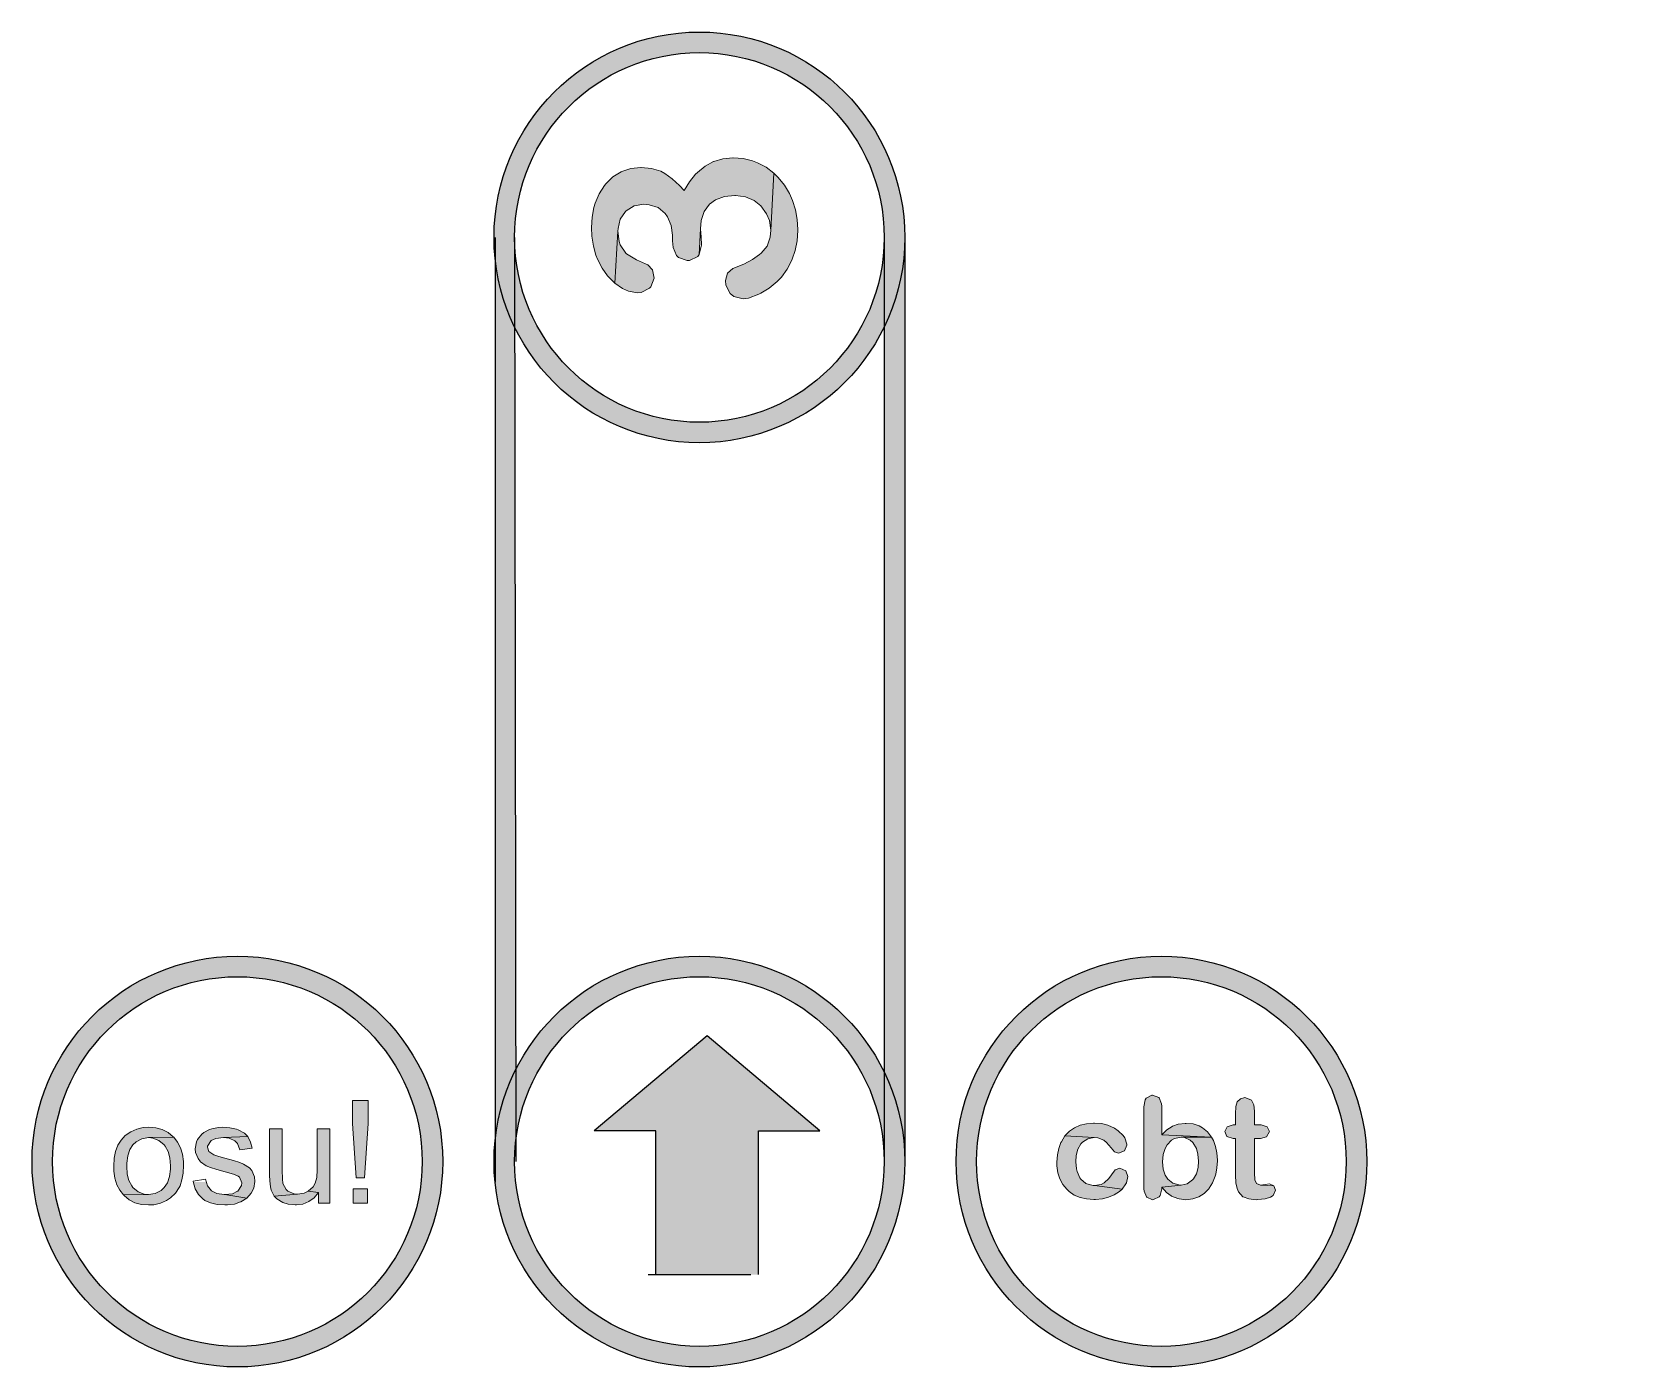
# Model space of a CAD drawing. Header units: inches. Extents: x 9.6 to 87.6, y 8.1 to 73.1.
import ezdxf

# ---------------------------------------------------------------- set-up
doc = ezdxf.new("R2010")
doc.units = ezdxf.units.IN
doc.header["$MEASUREMENT"] = 0

msp = doc.modelspace()

# ---------------------------------------------------------------- hatches: boundary and pattern name
h = msp.add_hatch(color=256)
h.dxf.hatch_style = 1
h.paths.add_polyline_path([(33.106, 63.063, -1), (51.106, 63.063, -1), (33.106, 63.063), (33.106, 58.704, 0.796563), (52.106, 63.063, 1), (32.106, 63.063, 0.113237), (33.106, 58.704)])
h = msp.add_hatch(color=256)
h.dxf.hatch_style = 1
h.paths.add_polyline_path([(41.145, 65.589), (40.787, 65.921), (40.425, 66.178), (40.224, 66.283), (39.781, 66.424), (39.277, 66.47), (39.257, 66.47), (38.774, 66.414), (38.326, 66.268), (38.301, 66.253), (37.898, 66.006), (37.546, 65.669), (37.48, 65.589), (37.223, 65.191), (37.032, 64.738), (36.967, 64.516), (36.886, 64.053), (36.856, 63.55), (36.876, 63.122), (36.947, 62.644), (37.067, 62.201), (37.143, 62), (37.364, 61.567), (37.626, 61.199), (37.984, 60.837), (38.14, 63.364), (38.145, 63.495), (38.25, 63.958), (38.522, 64.341), (38.935, 64.597), (39.398, 64.678), (39.66, 64.657), (40.098, 64.516), (40.435, 64.235), (40.551, 64.073), (40.737, 63.651), (40.797, 63.167), (40.797, 62.896), (40.828, 62.568), (40.994, 62.176), (41.084, 62.085), (41.517, 61.934), (41.623, 61.939), (42.026, 62.135), (42.101, 62.236), (42.162, 63.485), (42.197, 63.887), (42.343, 64.325), (42.605, 64.678), (42.897, 64.894), (43.324, 65.055), (43.853, 65.107), (44.346, 65.04), (44.769, 64.859), (45.096, 64.597), (45.373, 64.219), (45.514, 63.882), (45.58, 63.419), (45.736, 66.188), (45.353, 66.48), (44.935, 66.701), (44.699, 66.792), (44.231, 66.908), (43.757, 66.943), (43.742, 66.943), (43.254, 66.897), (42.783, 66.755), (42.383, 66.535), (42.006, 66.228), (41.92, 66.137), (41.623, 65.77), (41.361, 65.342)])
h.paths.add_polyline_path([(39.816, 61.486), (39.594, 61.728), (39.479, 61.778), (39.036, 61.979), (38.955, 62.02), (38.53, 62.286), (38.25, 62.694), (38.195, 62.86), (38.14, 63.364), (37.984, 60.837), (38.361, 60.58), (38.653, 60.449), (39.096, 60.364), (39.277, 60.384), (39.675, 60.595), (39.735, 60.661), (39.896, 61.083)])
h.paths.add_polyline_path([(46.868, 62.901), (46.898, 63.404), (46.898, 63.444), (46.868, 63.943), (46.783, 64.411), (46.647, 64.854), (46.491, 65.201), (46.244, 65.614), (45.947, 65.976), (45.736, 66.188), (45.58, 63.419), (45.549, 63.077), (45.403, 62.639), (45.122, 62.297), (45.041, 62.226), (44.699, 61.989), (44.266, 61.763), (43.742, 61.546), (43.475, 61.32), (43.37, 60.958), (43.39, 60.736), (43.601, 60.333), (43.777, 60.192), (44.231, 60.077), (44.497, 60.112), (44.996, 60.293), (45.106, 60.343), (45.504, 60.59), (45.887, 60.917), (46.098, 61.134), (46.375, 61.516), (46.612, 61.959), (46.627, 62), (46.778, 62.432)])
h = msp.add_hatch(color=256)
h.dxf.hatch_style = 1
h.paths.add_polyline_path([(33.111, 58.693, -0.088253), (32.156, 62.063), (32.156, 19.063, -0.090809), (33.156, 22.524)])
h.paths.add_polyline_path([(52.106, 63.063, -0.113237), (51.106, 58.704), (51.106, 22.422, -0.113237), (52.106, 18.063)])
h = msp.add_hatch(color=256)
h.dxf.hatch_style = 1
h.paths.add_polyline_path([(9.606, 18.063, 1), (29.606, 18.063, 1)])
h.paths.add_polyline_path([(28.606, 18.063, -1), (10.606, 18.063, -1)], flags=16)
h.paths.add_polyline_path([(54.606, 18.063, 1), (74.606, 18.063, 1)])
h.paths.add_polyline_path([(73.606, 18.063, -1), (55.606, 18.063, -1)], flags=16)
h.paths.add_polyline_path([(76.958, 14.676), (87.619, 14.676), (87.619, 22.298), (76.958, 22.298)], flags=9)
h = msp.add_hatch(color=256)
h.dxf.hatch_style = 1
h.paths.add_polyline_path([(52.106, 18.063, 0.113237), (51.106, 22.422), (51.106, 18.063, -1), (33.106, 18.063), (33.106, 22.422, 0.113237), (32.106, 18.063, 1)])
h.paths.add_polyline_path([(51.106, 22.422, 0.626789), (33.106, 22.422), (33.106, 18.063, -1), (51.106, 18.063)])
h = msp.add_hatch(color=256)
h.dxf.hatch_style = 1
h.paths.add_polyline_path([(44.977, 19.563), (47.977, 19.563), (42.477, 24.186), (36.977, 19.563), (39.977, 19.563), (39.977, 12.563), (44.977, 12.563)])
h = msp.add_hatch(color=256)
h.dxf.hatch_style = 1
h.paths.add_polyline_path([(60.541, 18.665), (60.682, 18.921), (60.763, 19.011), (61.023, 19.177), (61.339, 19.233), (59.91, 19.309), (59.735, 19.032), (59.713, 18.994), (59.607, 18.699), (59.538, 18.384), (59.517, 18.038), (59.521, 17.859), (59.568, 17.522), (59.662, 17.219), (59.744, 17.063), (60.853, 17.063), (60.682, 17.211), (60.635, 17.275), (60.498, 17.577), (60.464, 17.718), (60.434, 18.051), (60.456, 18.358)])
h.paths.add_polyline_path([(62.303, 16.439), (62.563, 16.609), (62.691, 16.724), (61.351, 16.899), (61.287, 16.899), (60.976, 16.976), (60.929, 16.997), (60.853, 17.063), (59.744, 17.063), (59.803, 16.95), (59.995, 16.712), (60.11, 16.601), (60.358, 16.434), (60.643, 16.315), (60.963, 16.242), (61.317, 16.217), (61.394, 16.217), (61.731, 16.251), (62.034, 16.323)])
h.paths.add_polyline_path([(62.866, 17.616), (62.589, 17.744), (62.35, 17.654), (62.17, 17.415), (62.047, 17.236), (61.867, 17.063), (62.911, 17.063), (62.977, 17.343)])
h.paths.add_polyline_path([(62.874, 16.976), (62.904, 17.036), (62.911, 17.063), (61.867, 17.063), (61.825, 17.023), (61.676, 16.95), (61.351, 16.899), (62.691, 16.724)])
h.paths.add_polyline_path([(62.746, 19.331), (62.507, 19.565), (62.316, 19.698), (62.004, 19.834), (61.996, 19.838), (61.688, 19.915), (61.351, 19.941), (61.3, 19.936), (60.955, 19.907), (60.643, 19.83), (60.366, 19.702), (60.131, 19.54), (59.91, 19.309), (61.339, 19.233), (61.518, 19.22), (61.804, 19.109), (61.936, 18.994), (62.153, 18.725), (62.324, 18.537), (62.512, 18.478), (62.516, 18.478), (62.81, 18.593), (62.93, 18.87), (62.93, 18.908), (62.823, 19.22)])
h.paths.add_polyline_path([(65.101, 19.109), (65.25, 19.186), (65.566, 19.25), (67.05, 19.254), (64.619, 19.373), (64.619, 20.768), (64.615, 20.875), (64.504, 21.161), (64.474, 21.191), (64.18, 21.293), (64.141, 21.293), (63.868, 21.152), (63.813, 21.063), (63.753, 20.73), (63.753, 17.063), (65.096, 17.063), (64.913, 17.211), (64.794, 17.394), (64.696, 17.688), (64.661, 18.053), (64.692, 18.401), (64.781, 18.695), (64.883, 18.883)])
h.paths.add_polyline_path([(65.096, 17.063), (63.753, 17.063), (63.753, 16.733), (63.762, 16.622), (63.873, 16.345), (63.89, 16.323), (64.18, 16.208), (64.214, 16.212), (64.495, 16.345), (64.546, 16.413), (64.619, 16.733), (64.619, 16.822), (65.566, 16.916), (65.459, 16.925), (65.156, 17.014)])
h.paths.add_polyline_path([(66.918, 16.741), (66.935, 16.763), (67.102, 17.031), (67.114, 17.063), (65.977, 17.063), (65.865, 16.98), (65.566, 16.916), (64.619, 16.822), (64.645, 16.797), (64.862, 16.562), (65.084, 16.396), (65.101, 16.387), (65.404, 16.259), (65.472, 16.242), (65.801, 16.208), (66.129, 16.247), (66.432, 16.349), (66.688, 16.511)])
h.paths.add_polyline_path([(67.311, 17.765), (67.332, 18.106), (67.332, 18.132), (67.311, 18.482), (67.247, 18.797), (67.144, 19.083), (67.05, 19.254), (65.566, 19.25), (65.724, 19.233), (66.014, 19.109), (66.142, 18.989), (66.308, 18.699), (66.385, 18.422), (66.411, 18.077), (66.394, 17.774), (66.308, 17.462), (66.163, 17.219), (66.125, 17.172), (65.977, 17.063), (67.114, 17.063), (67.225, 17.347), (67.255, 17.45)])
h.paths.add_polyline_path([(66.611, 19.71), (66.449, 19.796), (66.146, 19.894), (65.809, 19.924), (65.771, 19.924), (65.43, 19.885), (65.144, 19.783), (65.135, 19.779), (64.875, 19.604), (64.619, 19.373), (67.05, 19.254), (66.854, 19.51)], flags=17)
h.paths.add_polyline_path([(69.764, 19.762), (69.465, 19.851), (69.132, 19.851), (69.132, 20.474), (69.132, 20.512), (69.107, 20.832), (68.987, 21.046), (68.966, 21.067), (68.671, 21.178), (68.45, 21.118), (68.292, 20.965), (68.228, 20.751), (68.228, 20.734), (68.215, 20.401), (68.215, 19.851), (68.117, 19.851), (68.1, 19.851), (67.801, 19.762), (67.69, 19.523), (67.793, 19.284), (68.096, 19.19), (68.215, 19.19), (68.215, 17.432), (68.215, 17.398), (68.235, 17.063), (69.2, 17.063), (69.149, 17.181), (69.132, 17.509), (69.132, 19.19), (69.303, 19.19), (69.427, 19.194), (69.721, 19.267), (69.866, 19.523)])
h.paths.add_polyline_path([(70.16, 16.665), (70.075, 16.886), (69.439, 16.916), (69.23, 16.993), (69.2, 17.063), (68.235, 17.063), (68.236, 17.036), (68.288, 16.754), (68.356, 16.584), (68.573, 16.353), (68.59, 16.345), (68.859, 16.242), (69.226, 16.208), (69.294, 16.212), (69.653, 16.242), (69.917, 16.328), (70.041, 16.404)])
h = msp.add_hatch(color=256)
h.dxf.hatch_style = 1
h.paths.add_polyline_path([(18.344, 16.646), (18.158, 16.879), (18.103, 17.063), (17.465, 17.063), (17.556, 16.743), (17.713, 16.463), (17.925, 16.243), (18.022, 16.175), (18.289, 16.048), (18.616, 15.971), (19.001, 15.95), (19.124, 15.95), (19.459, 15.997), (19.765, 16.099), (19.773, 16.103), (20.066, 16.281), (18.997, 16.455), (18.959, 16.455), (18.607, 16.506)])
h.paths.add_polyline_path([(20.454, 17.063), (19.814, 17.063), (19.828, 17.031), (19.811, 16.896), (19.622, 16.625), (19.362, 16.497), (18.997, 16.455), (20.066, 16.281), (20.282, 16.518), (20.405, 16.773)])
h.paths.add_polyline_path([(20.312, 17.621), (20.193, 17.761), (19.909, 17.943), (19.726, 18.015), (19.413, 18.113), (19.001, 18.227), (18.696, 18.312), (18.459, 18.384), (18.221, 18.549), (18.149, 18.761), (18.153, 18.821), (18.327, 19.088), (18.552, 19.189), (18.934, 19.228), (20.112, 19.278), (19.947, 19.444), (19.637, 19.609), (19.557, 19.639), (19.243, 19.711), (18.887, 19.732), (18.683, 19.724), (18.357, 19.664), (18.251, 19.626), (17.967, 19.482), (17.869, 19.401), (17.666, 19.139), (17.611, 19.02), (17.556, 18.689), (17.573, 18.511), (17.691, 18.206), (17.81, 18.053), (18.086, 17.862), (18.289, 17.778), (18.607, 17.676), (19.018, 17.566), (19.421, 17.451), (19.646, 17.358), (19.705, 17.311), (19.814, 17.063), (20.454, 17.063), (20.46, 17.095), (20.435, 17.328)])
h.paths.add_polyline_path([(20.252, 19.003), (20.112, 19.278), (18.934, 19.228), (19.213, 19.198), (19.489, 19.071), (19.604, 18.948), (19.722, 18.634), (20.324, 18.719)], flags=17)
h.paths.add_polyline_path([(21.787, 19.652), (21.176, 19.652), (21.176, 17.409), (21.181, 17.12), (21.188, 17.063), (21.818, 17.063), (21.8, 17.231), (21.787, 17.642)])
h.paths.add_polyline_path([(21.825, 16.997), (21.818, 17.063), (21.188, 17.063), (21.215, 16.836), (21.257, 16.667), (21.405, 16.383), (22.537, 16.476), (22.364, 16.493), (22.071, 16.616), (21.978, 16.705)])
h.paths.add_polyline_path([(23.564, 16.561), (23.055, 16.62), (22.86, 16.531), (22.537, 16.476), (21.405, 16.383), (21.52, 16.255), (21.817, 16.073), (22.075, 15.984), (22.415, 15.95), (22.478, 15.95), (22.8, 15.997), (23.089, 16.116), (23.343, 16.306)])
h.paths.add_polyline_path([(24.11, 17.063), (23.413, 17.063), (23.398, 17.006), (23.305, 16.836), (23.055, 16.62), (23.564, 16.561), (23.564, 16.031), (24.11, 16.031)])
h.paths.add_polyline_path([(24.11, 19.652), (23.496, 19.652), (23.496, 17.71), (23.496, 17.655), (23.47, 17.282), (23.413, 17.063), (24.11, 17.063)])
h.paths.add_polyline_path([(25.972, 19.923), (25.972, 21.03), (25.213, 21.03), (25.213, 19.923), (25.399, 17.273), (25.794, 17.273)])
h.paths.add_polyline_path([(25.946, 16.73), (25.238, 16.73), (25.238, 16.031), (25.946, 16.031)])
h = msp.add_hatch(color=256)
h.dxf.hatch_style = 1
h.paths.add_polyline_path([(16.229, 19.474), (15.945, 19.618), (15.631, 19.707), (15.283, 19.732), (15.024, 19.719), (14.702, 19.647), (14.41, 19.516), (14.147, 19.334), (14.138, 19.325), (13.939, 19.113), (13.786, 18.859), (13.676, 18.558), (13.608, 18.223), (13.587, 17.841), (13.596, 17.604), (13.642, 17.252), (13.698, 17.063), (14.364, 17.063), (14.325, 17.137), (14.244, 17.455), (14.215, 17.841), (14.219, 17.985), (14.266, 18.346), (14.367, 18.647), (14.52, 18.88), (14.677, 19.028), (14.957, 19.177), (15.283, 19.228), (16.504, 19.245), (16.475, 19.274)])
h.paths.add_polyline_path([(16.835, 18.732), (16.691, 19.007), (16.504, 19.245), (15.283, 19.228), (15.495, 19.206), (15.788, 19.092), (16.042, 18.88), (16.097, 18.816), (16.237, 18.558), (16.318, 18.24), (16.347, 17.862), (16.343, 17.697), (16.296, 17.332), (16.204, 17.063), (16.871, 17.063), (16.907, 17.171), (16.958, 17.506), (16.979, 17.892), (16.975, 18.07), (16.928, 18.422)])
h.paths.add_polyline_path([(16.585, 16.518), (16.771, 16.794), (16.814, 16.887), (16.871, 17.063), (16.204, 17.063), (16.195, 17.036), (16.042, 16.802), (15.889, 16.654), (15.605, 16.501), (15.283, 16.455), (14.058, 16.438), (14.087, 16.404), (14.338, 16.205), (14.617, 16.06), (14.935, 15.976), (15.283, 15.95), (15.533, 15.963), (15.855, 16.039), (16.161, 16.171), (16.347, 16.294)])
h.paths.add_polyline_path([(14.461, 16.879), (14.364, 17.063), (13.698, 17.063), (13.736, 16.938), (13.875, 16.667), (14.058, 16.438), (15.283, 16.455), (15.067, 16.476), (14.77, 16.586), (14.52, 16.802)])

# ---------------------------------------------------------------- linework, layer by layer
for p, q in [((32.156, 63.063), (32.156, 17.063)), ((33.106, 63.063), (33.162, 18.063)), ((51.106, 63.063), (51.106, 18.063)), ((52.106, 63.063), (52.106, 18.063)), ((42.477, 24.186), (36.977, 19.563)), ((47.977, 19.563), (42.477, 24.186)), ((39.977, 19.563), (36.977, 19.563)), ((39.977, 12.563), (39.977, 19.563)), ((44.977, 12.563), (44.977, 19.563)), ((44.977, 19.563), (47.977, 19.563)), ((39.606, 12.563), (44.606, 12.563))]:
    msp.add_line(p, q)
at = {"color": 139, "lineweight": 0}
for points in [[(36.856, 63.55), (36.876, 63.122), (36.947, 62.644), (37.067, 62.201), (37.143, 62), (37.364, 61.567), (37.626, 61.199), (37.631, 61.194), (37.984, 60.837), (38.14, 63.364), (38.145, 63.495), (38.25, 63.958), (38.507, 64.32), (38.537, 64.35), (38.935, 64.597), (39.398, 64.678), (39.66, 64.657), (40.098, 64.516), (40.435, 64.235), (40.551, 64.073), (40.737, 63.651), (40.797, 63.167), (40.797, 62.896), (40.828, 62.568), (40.994, 62.176), (41.084, 62.085), (41.517, 61.934), (41.623, 61.939), (42.026, 62.135), (42.101, 62.236), (42.162, 63.485), (42.197, 63.887), (42.343, 64.325), (42.605, 64.678), (42.897, 64.894), (43.324, 65.055), (43.838, 65.105), (43.863, 65.105), (44.346, 65.04), (44.769, 64.859), (45.096, 64.597), (45.373, 64.219), (45.514, 63.882), (45.58, 63.419), (45.736, 66.188), (45.353, 66.48), (44.935, 66.701), (44.699, 66.792), (44.231, 66.908), (43.757, 66.943), (43.742, 66.943), (43.254, 66.897), (42.806, 66.762), (42.796, 66.762), (42.383, 66.535), (42.006, 66.228), (41.92, 66.137), (41.623, 65.77), (41.361, 65.342), (41.145, 65.589), (40.787, 65.921), (40.425, 66.178), (40.224, 66.283), (39.781, 66.424), (39.277, 66.47), (39.257, 66.47), (38.774, 66.414), (38.326, 66.268), (38.301, 66.253), (37.898, 66.006), (37.546, 65.669), (37.48, 65.589), (37.223, 65.191), (37.032, 64.738), (36.967, 64.516), (36.886, 64.053)], [(43.37, 60.958), (43.39, 60.736), (43.601, 60.333), (43.777, 60.192), (44.231, 60.077), (44.497, 60.112), (44.996, 60.293), (45.106, 60.343), (45.504, 60.59), (45.887, 60.917), (46.098, 61.134), (46.375, 61.516), (46.612, 61.959), (46.627, 62), (46.778, 62.432), (46.868, 62.901), (46.898, 63.404), (46.898, 63.444), (46.868, 63.943), (46.783, 64.411), (46.647, 64.854), (46.491, 65.201), (46.244, 65.614), (45.947, 65.976), (45.736, 66.188), (45.58, 63.419), (45.549, 63.077), (45.403, 62.639), (45.122, 62.297), (45.041, 62.226), (44.699, 61.989), (44.266, 61.763), (43.742, 61.546), (43.475, 61.32)], [(37.984, 60.837), (38.361, 60.58), (38.653, 60.449), (39.096, 60.364), (39.277, 60.384), (39.675, 60.595), (39.735, 60.661), (39.896, 61.083), (39.816, 61.486), (39.594, 61.728), (39.479, 61.778), (39.036, 61.979), (38.955, 62.02), (38.552, 62.271), (38.522, 62.297), (38.25, 62.694), (38.195, 62.86), (38.14, 63.364)], [(42.101, 62.236), (42.212, 62.704), (42.187, 63.067), (42.162, 63.485)], [(64.18, 21.293), (64.141, 21.293), (63.868, 21.152), (63.813, 21.063), (63.753, 20.73), (63.753, 16.733), (63.762, 16.622), (63.873, 16.345), (63.89, 16.323), (64.18, 16.208), (64.214, 16.212), (64.495, 16.345), (64.546, 16.413), (64.619, 16.733), (64.619, 16.822), (65.566, 16.916), (65.459, 16.925), (65.156, 17.014), (64.913, 17.211), (64.794, 17.394), (64.696, 17.688), (64.662, 18.051), (64.662, 18.055), (64.692, 18.401), (64.781, 18.695), (64.883, 18.883), (65.101, 19.109), (65.25, 19.186), (65.566, 19.25), (67.05, 19.254), (64.619, 19.373), (64.619, 20.768), (64.615, 20.875), (64.504, 21.161), (64.474, 21.191)], [(68.671, 21.178), (68.45, 21.118), (68.292, 20.965), (68.228, 20.751), (68.228, 20.734), (68.215, 20.401), (68.215, 19.851), (68.117, 19.851), (68.1, 19.851), (67.801, 19.762), (67.69, 19.523), (67.793, 19.284), (67.793, 19.284), (68.096, 19.19), (68.215, 19.19), (68.215, 17.432), (68.215, 17.398), (68.236, 17.036), (68.288, 16.754), (68.356, 16.584), (68.573, 16.353), (68.59, 16.345), (68.859, 16.242), (69.226, 16.208), (69.294, 16.212), (69.653, 16.242), (69.917, 16.328), (70.041, 16.404), (70.16, 16.665), (70.075, 16.886), (69.439, 16.916), (69.23, 16.993), (69.149, 17.181), (69.132, 17.509), (69.132, 19.19), (69.303, 19.19), (69.427, 19.194), (69.721, 19.267), (69.866, 19.523), (69.764, 19.762), (69.465, 19.851), (69.132, 19.851), (69.132, 20.474), (69.132, 20.512), (69.107, 20.832), (68.987, 21.046), (68.966, 21.067)], [(25.972, 21.03), (25.213, 21.03), (25.213, 19.923), (25.399, 17.273), (25.794, 17.273), (25.972, 19.923)], [(15.283, 19.732), (15.024, 19.719), (14.702, 19.647), (14.41, 19.516), (14.147, 19.334), (14.138, 19.325), (13.939, 19.113), (13.786, 18.859), (13.676, 18.558), (13.608, 18.223), (13.587, 17.841), (13.596, 17.604), (13.642, 17.252), (13.736, 16.938), (13.875, 16.667), (14.058, 16.438), (15.283, 16.455), (15.067, 16.476), (14.77, 16.586), (14.52, 16.802), (14.461, 16.879), (14.325, 17.137), (14.244, 17.455), (14.215, 17.841), (14.219, 17.985), (14.266, 18.346), (14.367, 18.647), (14.52, 18.88), (14.677, 19.028), (14.957, 19.177), (15.283, 19.228), (16.504, 19.245), (16.475, 19.274), (16.229, 19.474), (15.945, 19.618), (15.631, 19.707)], [(18.887, 19.732), (18.683, 19.724), (18.357, 19.664), (18.251, 19.626), (17.967, 19.482), (17.869, 19.401), (17.666, 19.139), (17.611, 19.02), (17.556, 18.689), (17.573, 18.511), (17.691, 18.206), (17.81, 18.053), (18.086, 17.862), (18.289, 17.778), (18.607, 17.676), (19.018, 17.566), (19.421, 17.451), (19.646, 17.358), (19.705, 17.311), (19.828, 17.031), (19.811, 16.896), (19.625, 16.629), (19.62, 16.624), (19.362, 16.497), (18.997, 16.455), (20.066, 16.281), (20.282, 16.518), (20.405, 16.773), (20.46, 17.095), (20.435, 17.328), (20.312, 17.621), (20.193, 17.761), (19.909, 17.943), (19.726, 18.015), (19.413, 18.113), (19.001, 18.227), (18.696, 18.312), (18.459, 18.384), (18.221, 18.549), (18.149, 18.761), (18.153, 18.821), (18.327, 19.088), (18.552, 19.189), (18.934, 19.228), (20.112, 19.278), (19.947, 19.444), (19.637, 19.609), (19.557, 19.639), (19.243, 19.711)], [(21.787, 19.652), (21.176, 19.652), (21.176, 17.409), (21.181, 17.12), (21.215, 16.836), (21.257, 16.667), (21.405, 16.383), (22.537, 16.476), (22.364, 16.493), (22.071, 16.616), (21.978, 16.705), (21.825, 16.997), (21.8, 17.231), (21.787, 17.642)], [(24.11, 19.652), (23.496, 19.652), (23.496, 17.71), (23.496, 17.655), (23.47, 17.282), (23.398, 17.006), (23.305, 16.836), (23.055, 16.62), (23.564, 16.561), (23.564, 16.031), (24.11, 16.031)], [(61.351, 19.941), (61.3, 19.936), (60.955, 19.907), (60.643, 19.83), (60.366, 19.702), (60.131, 19.54), (59.91, 19.309), (61.339, 19.233), (61.518, 19.22), (61.804, 19.109), (61.936, 18.994), (62.153, 18.725), (62.324, 18.537), (62.512, 18.478), (62.516, 18.478), (62.81, 18.593), (62.93, 18.87), (62.93, 18.908), (62.823, 19.22), (62.746, 19.331), (62.507, 19.565), (62.316, 19.698), (62.004, 19.834), (61.996, 19.838), (61.688, 19.915)], [(65.809, 19.924), (65.771, 19.924), (65.43, 19.885), (65.144, 19.783), (65.135, 19.779), (64.875, 19.604), (64.619, 19.373), (67.05, 19.254), (66.854, 19.51), (66.611, 19.71), (66.449, 19.796), (66.146, 19.894)], [(16.504, 19.245), (15.283, 19.228), (15.495, 19.206), (15.788, 19.092), (16.042, 18.88), (16.097, 18.816), (16.237, 18.558), (16.318, 18.24), (16.347, 17.862), (16.343, 17.697), (16.296, 17.332), (16.195, 17.036), (16.042, 16.802), (15.889, 16.654), (15.605, 16.501), (15.283, 16.455), (14.058, 16.438), (14.087, 16.404), (14.338, 16.205), (14.617, 16.06), (14.935, 15.976), (15.283, 15.95), (15.533, 15.963), (15.855, 16.039), (16.161, 16.171), (16.347, 16.294), (16.585, 16.518), (16.771, 16.794), (16.814, 16.887), (16.907, 17.171), (16.958, 17.506), (16.979, 17.892), (16.975, 18.07), (16.928, 18.422), (16.835, 18.732), (16.691, 19.007)], [(20.112, 19.278), (18.934, 19.228), (19.213, 19.198), (19.489, 19.071), (19.604, 18.948), (19.722, 18.634), (20.324, 18.719), (20.252, 19.003)], [(59.91, 19.309), (59.735, 19.032), (59.713, 18.994), (59.607, 18.699), (59.538, 18.384), (59.517, 18.038), (59.521, 17.859), (59.568, 17.522), (59.662, 17.219), (59.803, 16.95), (59.995, 16.712), (60.11, 16.601), (60.358, 16.434), (60.643, 16.315), (60.963, 16.242), (61.317, 16.217), (61.394, 16.217), (61.731, 16.251), (62.034, 16.323), (62.303, 16.439), (62.563, 16.609), (62.691, 16.724), (61.351, 16.899), (61.287, 16.899), (60.976, 16.976), (60.929, 16.997), (60.682, 17.211), (60.635, 17.275), (60.498, 17.577), (60.464, 17.718), (60.434, 18.051), (60.456, 18.358), (60.541, 18.665), (60.682, 18.921), (60.763, 19.011), (61.023, 19.177), (61.339, 19.233)], [(67.05, 19.254), (65.566, 19.25), (65.724, 19.233), (66.014, 19.109), (66.142, 18.989), (66.308, 18.699), (66.385, 18.422), (66.411, 18.077), (66.394, 17.774), (66.308, 17.462), (66.163, 17.219), (66.125, 17.172), (65.865, 16.98), (65.566, 16.916), (64.619, 16.822), (64.645, 16.797), (64.862, 16.562), (65.084, 16.396), (65.101, 16.387), (65.404, 16.259), (65.472, 16.242), (65.801, 16.208), (65.801, 16.208), (66.129, 16.247), (66.432, 16.349), (66.688, 16.511), (66.918, 16.741), (66.935, 16.763), (67.102, 17.031), (67.225, 17.347), (67.255, 17.45), (67.311, 17.765), (67.332, 18.106), (67.332, 18.132), (67.311, 18.482), (67.247, 18.797), (67.144, 19.083)], [(18.06, 17.205), (17.454, 17.112), (17.458, 17.086), (17.556, 16.743), (17.713, 16.463), (17.925, 16.243), (18.022, 16.175), (18.289, 16.048), (18.616, 15.971), (19.001, 15.95), (19.124, 15.95), (19.459, 15.997), (19.765, 16.099), (19.773, 16.103), (20.066, 16.281), (18.997, 16.455), (18.959, 16.455), (18.607, 16.506), (18.344, 16.646), (18.158, 16.879)], [(62.589, 17.744), (62.35, 17.654), (62.17, 17.415), (62.047, 17.236), (61.825, 17.023), (61.676, 16.95), (61.351, 16.899), (62.691, 16.724), (62.874, 16.976), (62.904, 17.036), (62.977, 17.343), (62.866, 17.616)], [(23.055, 16.62), (22.86, 16.531), (22.537, 16.476), (21.405, 16.383), (21.52, 16.255), (21.817, 16.073), (22.075, 15.984), (22.415, 15.95), (22.478, 15.95), (22.8, 15.997), (23.089, 16.116), (23.343, 16.306), (23.564, 16.561)], [(25.946, 16.73), (25.238, 16.73), (25.238, 16.031), (25.946, 16.031)], [(69.87, 16.976), (69.657, 16.946), (69.439, 16.916), (70.075, 16.886)]]:
    msp.add_lwpolyline(points, close=True, dxfattribs=at)
for centre, radius in [((42.106, 63.063), 10), ((42.106, 63.063), 9), ((19.606, 18.063), 10), ((42.106, 18.063), 10), ((64.606, 18.063), 10), ((19.606, 18.063), 9), ((42.106, 18.063), 9), ((64.606, 18.063), 9)]:
    msp.add_circle(centre, radius)

doc.saveas('drawing.dxf')
